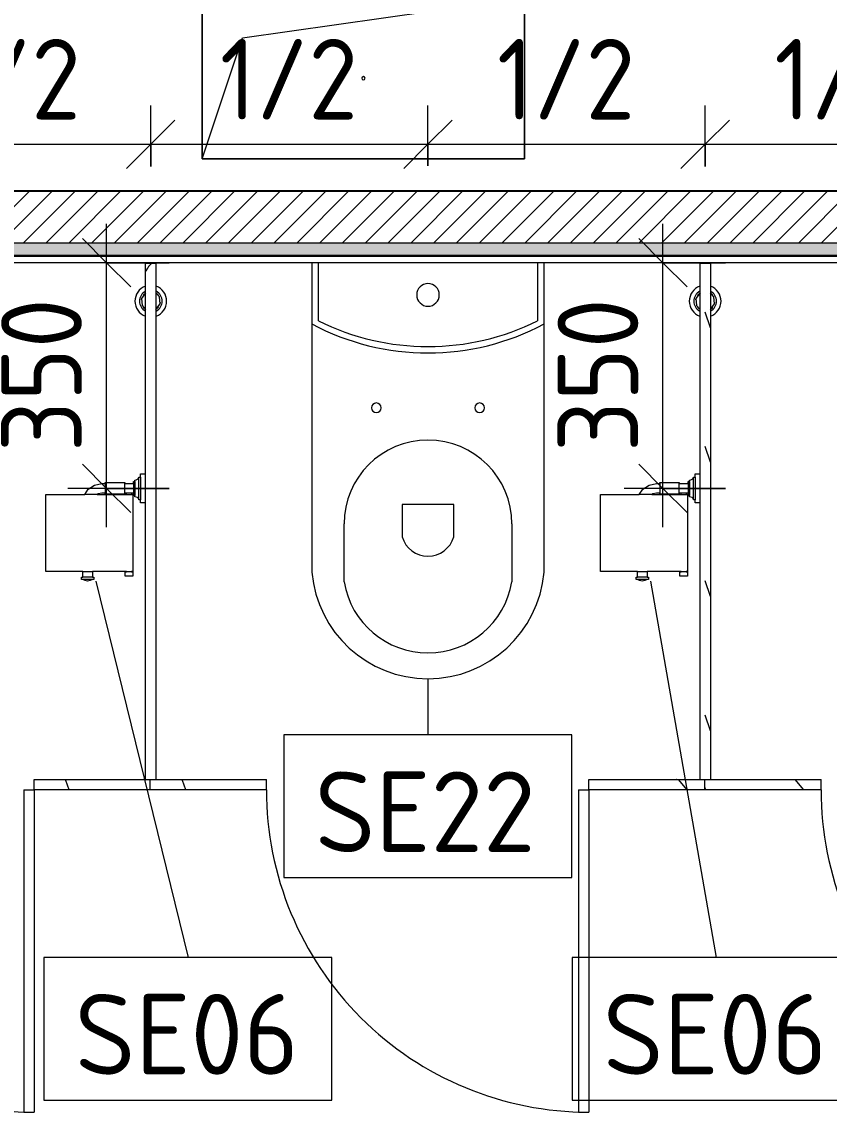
# Model space of a CAD drawing. Header units: millimetres. Extents: x 63482 to 319368, y -8553 to 29000.
# Drawn here: x 300665 to 301917, y 8652 to 10342 of the extents above; entities that cross this region are included whole.
import ezdxf

# ---------------------------------------------------------------- set-up
doc = ezdxf.new("R2010")
doc.units = ezdxf.units.MM
for name, color, linetype, lineweight in [('A-ANNO-DIMS', 7, 'Continuous', 9), ('A-ANNO-DIMS-50', 7, 'Continuous', 9), ('A-DOOR', 7, 'Continuous', 9), ('A-GENM', 7, 'Continuous', 9), ('A-WALL', 7, 'Continuous', 9), ('I-WALL', 7, 'Continuous', 9), ('P-SANR-FIXT-IDEN', 7, 'Continuous', 9)]:
    doc.layers.add(name, color=color, linetype=linetype, lineweight=lineweight)
for name, color, linetype, lineweight, true_color in [('A-DETL-GENF-1', 7, 'Continuous', 9, 0x4994b4), ('A-WALL-1', 7, 'Continuous', 25, 0x3c3c3c), ('A-WALL-FNSH-1', 7, 'Continuous', 15, 0x3c3c3c), ('P-SANR-FIXT-1', 7, 'Continuous', 15, 0x4994b4)]:
    doc.layers.add(name, color=color, linetype=linetype, lineweight=lineweight, true_color=true_color)
doc.styles.add('GOST Common', font='GOST_Common.ttf', dxfattribs={"height": 125})
doc.styles.add('ISOCPEUR', font='isocpeur.ttf', dxfattribs={"width": 0.9, "height": 125})
doc.dimstyles.new('ISO-2_5_0_9К_БОЛЬШОЙ', dxfattribs={"dimscale": 304.8, "dimtxt": 124.497647, "dimasz": 0.246063, "dimexe": 0.19685, "dimexo": 0.492126, "dimgap": 0, "dimtad": 1, "dimdec": 0, "dimrnd": 10, "dimzin": 0, "dimdsep": 46, "dimtxsty": 'ISOCPEUR', "dimblk1": 'OBLIQUE', "dimblk2": 'OBLIQUE', "dimsah": 1, "dimcen": 0.09, "dimdle": 0.19685, "dimazin": 0, "dimtfac": 1, "dimtdec": 4, "dimtix": 1, "dimtmove": 0, "dimatfit": 3, "dimfxl": 1, "dimtvp": 1, "dimtolj": 1, "dimtzin": 0, "dimarcsym": 2})
pattern_1 = [(288.435, (96055.355, 9160), (208.250902, -416.49961), [79.025, -579.519]), (319.399, (96080.345, 9085.03), (1249.5049425, -1041.2430683), [38.399, -1881.571]), (316.848, (95901.25, 9060.04), (3123.769422, -2915.4788923), [91.346, -4475.934]), (289.983, (95967.89, 8997.565), (624.746965, -1666.001328), [48.75, -2388.754]), (270, (95984.55, 9160), (208.25, -208.25), [41.65, -166.6]), (298.443, (95984.55, 9118.35), (-1457.75313005, 2707.24838793), [113.682, -5570.435]), (264.289, (96038.695, 9018.39), (208.2636477, 1874.2483835), [41.858, -2051.029]), (309.806, (96034.53, 8976.74), (-833.007541, 1041.2439595), [32.53, -1593.955])]
pattern_2 = [(288.435, (96915.355, 9160), (208.250902, -416.49961), [79.025, -579.519]), (319.399, (96940.345, 9085.03), (1249.5049425, -1041.2430683), [38.399, -1881.571]), (316.848, (96761.25, 9060.04), (3123.769422, -2915.4788923), [91.346, -4475.934]), (289.983, (96827.89, 8997.565), (624.746965, -1666.001328), [48.75, -2388.754]), (270, (96844.55, 9160), (208.25, -208.25), [41.65, -166.6]), (298.443, (96844.55, 9118.35), (-1457.75313005, 2707.24838793), [113.682, -5570.435]), (264.289, (96898.695, 9018.39), (208.2636477, 1874.2483835), [41.858, -2051.029]), (309.806, (96894.53, 8976.74), (-833.007541, 1041.2439595), [32.53, -1593.955])]
pattern_3 = [(288.435, (97775.355, 9160), (208.250902, -416.49961), [79.025, -579.519]), (319.399, (97800.345, 9085.03), (1249.5049425, -1041.2430683), [38.399, -1881.571]), (316.848, (97621.25, 9060.04), (3123.769422, -2915.4788923), [91.346, -4475.934]), (289.983, (97687.89, 8997.565), (624.746965, -1666.001328), [48.75, -2388.754]), (270, (97704.55, 9160), (208.25, -208.25), [41.65, -166.6]), (298.443, (97704.55, 9118.35), (-1457.75313005, 2707.24838793), [113.682, -5570.435]), (264.289, (97758.695, 9018.39), (208.2636477, 1874.2483835), [41.858, -2051.029]), (309.806, (97754.53, 8976.74), (-833.007541, 1041.2439595), [32.53, -1593.955])]

# ---------------------------------------------------------------- blocks, each defined once
blk = doc.blocks.new('GM_Отверстие прямоугольное _в плите_ - Отверстие-V334-Фрагмент 3_2')
at = {"layer": 'A-GENM'}
for p, q in [((-250, -125), (-250, 125)), ((-250, 125), (-250, -125)), ((-187.5, 62.5), (250, 125)), ((250, 125), (250, -125)), ((250, -125), (250, 125)), ((-250, -125), (-187.5, 62.5)), ((250, -125), (-250, -125)), ((-250, -125), (250, -125))]:
    blk.add_line(p, q, dxfattribs=at)
for start, end in [(360, 180), (180, 360)]:
    blk.add_arc((0, 0), 2.5, start, end, dxfattribs=at)
blk = doc.blocks.new('FP_344-Фрагмент 3_2')
at = {"layer": 'A-GENM'}
blk.add_line((0, 8), (0, -8), dxfattribs=at)
blk = doc.blocks.new('131_Сантехническая перегородка 6 - СП-1-30839354-Фрагмент 3_2')
at = {"layer": 'A-GENM'}
h = blk.add_hatch(dxfattribs=at)
h.set_pattern_fill('FP_146', color=256, style=0, pattern_type=2)
h.set_pattern_definition([(198.435, (9968, -96845.73), (-416.49961, -208.250902), [79.025, -579.519]), (229.399, (9893.03, -96870.72), (-1041.2430683, -1249.5049425), [38.399, -1881.571]), (226.848, (9868.04, -96691.625), (-2915.4788923, -3123.769422), [91.346, -4475.934]), (199.983, (9805.565, -96758.265), (-1666.001328, -624.746965), [48.75, -2388.754]), (180, (9968, -96774.93), (-208.25, -208.25), [41.65, -166.6]), (208.443, (9926.35, -96774.925), (2707.24838793, 1457.75313005), [113.682, -5570.435]), (174.289, (9826.39, -96829.07), (1874.2483835, -208.2636477), [41.858, -2051.029]), (219.806, (9784.74, -96824.905), (1041.2439595, 833.007541), [32.53, -1593.955])])
h.paths.add_polyline_path([(800, -8), (800, 8), (50, 8), (50, -8), (613.2, -8)])
for p, q in [((0, 8), (50, 8)), ((50, 8), (800, 8)), ((50, -8), (0, -8)), ((800, -8), (50, -8))]:
    blk.add_line(p, q, dxfattribs=at)
at = {"layer": 'A-GENM', "flags": 128}
for points in [[(71.5, 8), (62.7, 14.5), (51.9, 13.4), (45.9, 8)], [(45.9, -8), (54.7, -14.5), (65.5, -13.4), (71.5, -8)]]:
    blk.add_lwpolyline(points, dxfattribs=at)
at = {"layer": 'A-GENM'}
for radius, start, end in [(24.6, 19.9113, 160.0887), (17.6, 28.9731, 151.0269), (15.1, 126.8617, 139.5341), (15.1, 78.8699, 82.6459), (15.1, 41.7205, 53.124), (24.6, 199.9113, 340.0887), (17.6, 208.9731, 331.0269), (15.1, 220.4659, 233.124), (15.1, 258.8699, 262.6459), (15.1, 306.8617, 318.2795)]:
    blk.add_arc((58.7, 0), radius, start, end, dxfattribs=at)
blk.add_blockref('FP_344-Фрагмент 3_2', (0, 0), dxfattribs=at)
blk = doc.blocks.new('131_Сантехническая перегородка_Дверь 5 - СД-1-V345-Фрагмент 3_2')
at = {"layer": 'A-DOOR'}
h = blk.add_hatch(dxfattribs=at)
h.set_pattern_fill('FP_149', color=256, style=0, pattern_type=2)
h.set_pattern_definition(pattern_1)
h.paths.add_polyline_path([(750, 8), (750, -8), (930, -8), (930, 8)])
at = {"layer": 'A-GENM'}
h = blk.add_hatch(dxfattribs=at)
h.set_pattern_fill('FP_149', color=256, style=0, pattern_type=2)
h.set_pattern_definition(pattern_1)
h.paths.add_polyline_path([(250, 8), (70, 8), (70, -8), (250, -8)])
at = {"layer": 'A-DOOR'}
for p, q in [((266, 508), (250, 508)), ((250, 8), (250, 508)), ((266, 8), (266, 508)), ((266, 8), (250, 8))]:
    blk.add_line(p, q, dxfattribs=at)
blk.add_arc((250, 8), 500, 360, 90, dxfattribs=at)
at = {"layer": 'A-GENM'}
for p, q in [((70, 8), (250, 8)), ((70, 8), (70, -8)), ((250, 8), (250, -8)), ((750, 8), (930, 8)), ((750, 8), (750, -8)), ((930, 8), (930, -8)), ((250, -8), (70, -8)), ((930, -8), (750, -8))]:
    blk.add_line(p, q, dxfattribs=at)
blk = doc.blocks.new('131_Сантехническая перегородка_Дверь 5 - СД-1-V346-Фрагмент 3_2')
at = {"layer": 'A-DOOR'}
h = blk.add_hatch(dxfattribs=at)
h.set_pattern_fill('FP_150', color=256, style=0, pattern_type=2)
h.set_pattern_definition(pattern_2)
h.paths.add_polyline_path([(750, 8), (750, -8), (930, -8), (930, 8)])
at = {"layer": 'A-GENM'}
h = blk.add_hatch(dxfattribs=at)
h.set_pattern_fill('FP_150', color=256, style=0, pattern_type=2)
h.set_pattern_definition(pattern_2)
h.paths.add_polyline_path([(70, 8), (70, -8), (250, -8), (250, 8)])
at = {"layer": 'A-DOOR'}
for p, q in [((266, 508), (250, 508)), ((250, 8), (250, 508)), ((266, 8), (266, 508)), ((266, 8), (250, 8))]:
    blk.add_line(p, q, dxfattribs=at)
blk.add_arc((250, 8), 500, 360, 90, dxfattribs=at)
at = {"layer": 'A-GENM'}
for p, q in [((70, 8), (250, 8)), ((70, 8), (70, -8)), ((250, 8), (250, -8)), ((750, 8), (930, 8)), ((750, 8), (750, -8)), ((930, 8), (930, -8)), ((250, -8), (70, -8)), ((930, -8), (750, -8))]:
    blk.add_line(p, q, dxfattribs=at)
blk = doc.blocks.new('131_Сантехническая перегородка_Дверь 5 - СД-1-V347-Фрагмент 3_2')
at = {"layer": 'A-DOOR'}
h = blk.add_hatch(dxfattribs=at)
h.set_pattern_fill('FP_151', color=256, style=0, pattern_type=2)
h.set_pattern_definition(pattern_3)
h.paths.add_polyline_path([(930, 8), (750, 8), (750, -8), (930, -8)])
at = {"layer": 'A-GENM'}
h = blk.add_hatch(dxfattribs=at)
h.set_pattern_fill('FP_151', color=256, style=0, pattern_type=2)
h.set_pattern_definition(pattern_3)
h.paths.add_polyline_path([(250, 8), (70, 8), (70, -8), (250, -8)])
at = {"layer": 'A-DOOR'}
for p, q in [((266, 508), (250, 508)), ((250, 8), (250, 508)), ((266, 8), (266, 508)), ((266, 8), (250, 8))]:
    blk.add_line(p, q, dxfattribs=at)
blk.add_arc((250, 8), 500, 360, 90, dxfattribs=at)
at = {"layer": 'A-GENM'}
for p, q in [((70, 8), (250, 8)), ((70, 8), (70, -8)), ((250, 8), (250, -8)), ((750, 8), (930, 8)), ((750, 8), (750, -8)), ((930, 8), (930, -8)), ((250, -8), (70, -8)), ((930, -8), (750, -8))]:
    blk.add_line(p, q, dxfattribs=at)
blk = doc.blocks.new('FP_349-Фрагмент 3_2')
at = {"layer": 'A-GENM'}
for p, q in [((-0.5, 3.6), (-0.3, 2.8)), ((-0.3, 2.8), (0, 1.9)), ((0, 8), (0, -8)), ((0, 1.9), (0.5, 1)), ((0.5, 1), (1.2, 0.1)), ((1.2, 0.1), (1.9, -0.7)), ((1.9, -0.7), (2.8, -1.6)), ((2.8, -1.6), (3.8, -2.5)), ((3.8, -2.5), (5, -3.4)), ((5, -3.4), (6.2, -4.2)), ((6.2, -4.2), (7.6, -5.1)), ((7.6, -5.1), (9.1, -6)), ((9.1, -6), (10.8, -6.9)), ((10.8, -6.9), (12.5, -7.7))]:
    blk.add_line(p, q, dxfattribs=at)
blk = doc.blocks.new('131_Сантехническая перегородка 6 - СП-1-V348-Фрагмент 3_2')
at = {"layer": 'A-GENM'}
h = blk.add_hatch(dxfattribs=at)
h.set_pattern_fill('FP_152', color=256, style=0, pattern_type=2)
h.set_pattern_definition([(198.435, (9968, -95986.105), (-416.49961, -208.250902), [79.025, -579.519]), (229.399, (9893.03, -96011.095), (-1041.2430683, -1249.5049425), [38.399, -1881.571]), (226.848, (9868.04, -95832), (-2915.4788923, -3123.769422), [91.346, -4475.934]), (199.983, (9805.565, -95898.64), (-1666.001328, -624.746965), [48.75, -2388.754]), (180, (9968, -95915.3), (-208.25, -208.25), [41.65, -166.6]), (208.443, (9926.35, -95915.3), (2707.24838793, 1457.75313005), [113.682, -5570.435]), (174.289, (9826.39, -95969.445), (1874.2483835, -208.2636477), [41.858, -2051.029]), (219.806, (9784.74, -95965.28), (1041.2439595, 833.007541), [32.53, -1593.955])])
h.paths.add_polyline_path([(800, -8), (800, 8), (50, 8), (50, -8), (357.4, -8)])
for p, q in [((0, 8), (50, 8)), ((50, 8), (800, 8)), ((50, -8), (0, -8)), ((800, -8), (50, -8))]:
    blk.add_line(p, q, dxfattribs=at)
at = {"layer": 'A-GENM', "flags": 128}
for points in [[(71.5, 8), (62.7, 14.5), (51.9, 13.4), (45.9, 8)], [(45.9, -8), (54.7, -14.5), (65.5, -13.4), (71.5, -8)]]:
    blk.add_lwpolyline(points, dxfattribs=at)
at = {"layer": 'A-GENM'}
for radius, start, end in [(24.6, 19.9113, 160.0887), (17.6, 28.9731, 151.0269), (15.1, 126.8617, 139.5341), (15.1, 78.8699, 82.6459), (15.1, 41.7205, 53.124), (24.6, 199.9113, 340.0887), (17.6, 208.9731, 331.0269), (15.1, 220.4659, 233.124), (15.1, 258.8699, 262.6459), (15.1, 306.8617, 318.2795)]:
    blk.add_arc((58.7, 0), radius, start, end, dxfattribs=at)
blk.add_blockref('FP_349-Фрагмент 3_2', (0, 0), dxfattribs=at)
blk = doc.blocks.new('WC Seat_2 with Cistern-Wall Based - SE22-33487382-Фрагмент 3_2')
at = {"layer": 'P-SANR-FIXT-1'}
for p, q in [((-5, 410.5), (-5, 500.5)), ((255, 500.5), (255, 410.5)), ((-55, 485.5), (-55, 100.5)), ((305, 100.5), (305, 485.5)), ((85, 430.5), (85, 380.5)), ((165, 380.5), (165, 430.5)), ((85, 380.5), (165, 380.5)), ((-55, 100.5), (-55, 5.5)), ((-45, 5.5), (-45, 95.6)), ((295, 95.6), (295, 5.5)), ((305, 5.5), (305, 100.5))]:
    blk.add_line(p, q, dxfattribs=at)
for centre, radius, start, end in [((125, 469.8), 180.7, 4.9791, 175.0209), ((125, 478.7), 131.8, 9.5273, 170.4727), ((125, 418.8), 41.7, 16.2602, 163.7398), ((125, 410.5), 130, 180, 360), ((45, 230.5), 7.5, 0, 180), ((205, 230.5), 7.5, 0, 180), ((45, 230.5), 7.5, 180, 360), ((205, 230.5), 7.5, 180, 360), ((125, -237), 382.5, 61.9275, 118.0725), ((125, -247), 382.5, 63.6122, 116.3878), ((125, 55.5), 17.5, 0, 180), ((125, 55.5), 17.5, 180, 360)]:
    blk.add_arc(centre, radius, start, end, dxfattribs=at)
blk = doc.blocks.new('Sanitary_Toilet-Accessories_Gessi_Wall-mounted-paper-roll-holder-65449 - Chrome-V365-Фрагмент 3_2')
at = {"layer": 'A-DETL-GENF-1'}
for p, q in [((96021.1, 9634.8), (96021.8, 9636.5)), ((96021.8, 9601.6), (96021.8, 9636.5)), ((96021.8, 9636.5), (96024.3, 9636.5)), ((96024.3, 9636.5), (96024.3, 9641.5)), ((96024.3, 9641.5), (96032.3, 9641.5)), ((96024.3, 9636.5), (96024.3, 9601.5)), ((95943.4, 9617.9), (95953, 9624.3)), ((95953, 9624.3), (95964.3, 9626.5)), ((95964.3, 9626.5), (95969.8, 9626.5)), ((95969.8, 9626.5), (95969.8, 9628)), ((95969.8, 9628), (95999.8, 9628)), ((95969.8, 9626.5), (95969.8, 9611.5)), ((95999.8, 9628), (95999.8, 9626.5)), ((95999.8, 9611.5), (95999.8, 9626.5)), ((95999.8, 9626.5), (96013.3, 9626.5)), ((96013.3, 9626.5), (96013.3, 9630)), ((96013.3, 9630), (96015.8, 9630)), ((96013.3, 9628), (96013.3, 9609.5)), ((96015.8, 9632), (96017.8, 9632.3)), ((96015.8, 9630), (96015.8, 9632)), ((96015.8, 9630), (96015.8, 9608)), ((96017.8, 9632.3), (96019.7, 9633.3)), ((96019.7, 9633.3), (96021.1, 9634.8)), ((95877.5, 9607.9), (95877.7, 9609.5)), ((95877.5, 9491.8), (95877.5, 9607.9)), ((95877.7, 9609.5), (95937.8, 9609.5)), ((95937.8, 9609.5), (95943.4, 9617.9)), ((95957.4, 9609.5), (95937.8, 9609.5)), ((95958.7, 9610.4), (95957.4, 9609.5)), ((95957.4, 9609.5), (96002.5, 9609.5)), ((95964.3, 9611.5), (95958.7, 9610.4)), ((95969.8, 9611.5), (95964.3, 9611.5)), ((95969.8, 9610), (95969.8, 9611.5)), ((95999.8, 9610), (95969.8, 9610)), ((96002.5, 9611.5), (95999.8, 9611.5)), ((95999.8, 9611.5), (95999.8, 9610)), ((96010.5, 9611.5), (96002.5, 9611.5)), ((96002.5, 9609.5), (96002.5, 9611.5)), ((96002.5, 9609.5), (96010.5, 9609.5)), ((96013.3, 9611.5), (96010.5, 9611.5)), ((96010.5, 9611.5), (96010.5, 9609.5)), ((96010.5, 9609.5), (96012.5, 9609.5)), ((96012.5, 9609.5), (96012.5, 9490.5)), ((96013.3, 9608), (96013.3, 9611.5)), ((96015.8, 9608), (96013.3, 9608)), ((96015.8, 9606), (96015.8, 9608)), ((96017.8, 9605.7), (96015.8, 9606)), ((96019.7, 9604.8), (96017.8, 9605.7)), ((96021.1, 9603.3), (96019.7, 9604.8)), ((96021.8, 9601.6), (96021.1, 9603.3)), ((96024.3, 9601.5), (96021.8, 9601.6)), ((96024.3, 9596.5), (96024.3, 9601.5)), ((96032.3, 9596.5), (96024.3, 9596.5)), ((95877.7, 9490.5), (95877.5, 9491.8)), ((95934.8, 9490.5), (95877.7, 9490.5)), ((95934.8, 9490.5), (95949.8, 9490.5)), ((95934.8, 9481.5), (95934.8, 9490.5)), ((96002.5, 9490.5), (95949.8, 9490.5)), ((95949.8, 9490.5), (95949.8, 9481.5)), ((96000.5, 9483), (96000.5, 9489.5)), ((96000.5, 9489.5), (96002.5, 9489.5)), ((96002.5, 9490.5), (96010.5, 9490.5)), ((96002.5, 9489.5), (96002.5, 9490.5)), ((96010.5, 9489.5), (96002.5, 9489.5)), ((96012.5, 9490.5), (96010.5, 9490.5)), ((96010.5, 9490.5), (96010.5, 9489.5)), ((96010.5, 9489.5), (96012.5, 9489.5)), ((96012.5, 9489.5), (96012.5, 9483)), ((95932.8, 9478), (95932.8, 9481.5)), ((95932.8, 9481.5), (95934.8, 9481.5)), ((95934.8, 9478), (95932.8, 9478)), ((95949.8, 9481.5), (95934.8, 9481.5)), ((95949.8, 9478), (95934.8, 9478)), ((95938.3, 9476.2), (95934.8, 9478)), ((95942.3, 9475.5), (95938.3, 9476.2)), ((95946.3, 9476.2), (95942.3, 9475.5)), ((95949.8, 9478), (95946.3, 9476.2)), ((95949.8, 9481.5), (95951.8, 9481.5)), ((95951.8, 9478), (95949.8, 9478)), ((95951.8, 9481.5), (95951.8, 9478)), ((96012.5, 9483), (96000.5, 9483))]:
    blk.add_line(p, q, dxfattribs=at)
blk = doc.blocks.new('Sanitary_Toilet-Accessories_Gessi_Wall-mounted-paper-roll-holder-65449 - Chrome-V366-Фрагмент 3_2')
at = {"layer": 'A-DETL-GENF-1'}
for p, q in [((96881.1, 9634.8), (96881.8, 9636.5)), ((96881.8, 9601.6), (96881.8, 9636.5)), ((96881.8, 9636.5), (96884.3, 9636.5)), ((96884.3, 9636.5), (96884.3, 9641.5)), ((96884.3, 9641.5), (96891.9, 9641.5)), ((96884.3, 9636.5), (96884.3, 9601.5)), ((96803.4, 9617.9), (96813, 9624.3)), ((96813, 9624.3), (96824.3, 9626.5)), ((96824.3, 9626.5), (96829.8, 9626.5)), ((96829.8, 9626.5), (96829.8, 9628)), ((96829.8, 9628), (96859.8, 9628)), ((96829.8, 9626.5), (96829.8, 9611.5)), ((96859.8, 9628), (96859.8, 9626.5)), ((96859.8, 9611.5), (96859.8, 9626.5)), ((96859.8, 9626.5), (96873.3, 9626.5)), ((96873.3, 9626.5), (96873.3, 9630)), ((96873.3, 9630), (96875.8, 9630)), ((96873.3, 9628), (96873.3, 9609.5)), ((96875.8, 9632), (96877.8, 9632.3)), ((96875.8, 9630), (96875.8, 9632)), ((96875.8, 9630), (96875.8, 9608)), ((96877.8, 9632.3), (96879.7, 9633.3)), ((96879.7, 9633.3), (96881.1, 9634.8)), ((96737.5, 9607.9), (96737.7, 9609.5)), ((96737.5, 9491.8), (96737.5, 9607.9)), ((96737.7, 9609.5), (96797.8, 9609.5)), ((96797.8, 9609.5), (96803.4, 9617.9)), ((96817.4, 9609.5), (96797.8, 9609.5)), ((96818.7, 9610.4), (96817.4, 9609.5)), ((96817.4, 9609.5), (96862.5, 9609.5)), ((96824.3, 9611.5), (96818.7, 9610.4)), ((96829.8, 9611.5), (96824.3, 9611.5)), ((96829.8, 9610), (96829.8, 9611.5)), ((96859.8, 9610), (96829.8, 9610)), ((96862.5, 9611.5), (96859.8, 9611.5)), ((96859.8, 9611.5), (96859.8, 9610)), ((96870.5, 9611.5), (96862.5, 9611.5)), ((96862.5, 9609.5), (96862.5, 9611.5)), ((96862.5, 9609.5), (96870.5, 9609.5)), ((96873.3, 9611.5), (96870.5, 9611.5)), ((96870.5, 9611.5), (96870.5, 9609.5)), ((96870.5, 9609.5), (96872.5, 9609.5)), ((96872.5, 9609.5), (96872.5, 9490.5)), ((96873.3, 9608), (96873.3, 9611.5)), ((96875.8, 9608), (96873.3, 9608)), ((96875.8, 9606), (96875.8, 9608)), ((96877.8, 9605.7), (96875.8, 9606)), ((96879.7, 9604.8), (96877.8, 9605.7)), ((96881.1, 9603.3), (96879.7, 9604.8)), ((96881.8, 9601.6), (96881.1, 9603.3)), ((96884.3, 9601.5), (96881.8, 9601.6)), ((96884.3, 9596.5), (96884.3, 9601.5)), ((96891.9, 9596.5), (96884.3, 9596.5)), ((96737.7, 9490.5), (96737.5, 9491.8)), ((96794.8, 9490.5), (96737.7, 9490.5)), ((96794.8, 9490.5), (96809.8, 9490.5)), ((96794.8, 9481.5), (96794.8, 9490.5)), ((96862.5, 9490.5), (96809.8, 9490.5)), ((96809.8, 9490.5), (96809.8, 9481.5)), ((96860.5, 9483), (96860.5, 9489.5)), ((96860.5, 9489.5), (96862.5, 9489.5)), ((96862.5, 9490.5), (96870.5, 9490.5)), ((96862.5, 9489.5), (96862.5, 9490.5)), ((96870.5, 9489.5), (96862.5, 9489.5)), ((96872.5, 9490.5), (96870.5, 9490.5)), ((96870.5, 9490.5), (96870.5, 9489.5)), ((96870.5, 9489.5), (96872.5, 9489.5)), ((96872.5, 9489.5), (96872.5, 9483)), ((96792.8, 9478), (96792.8, 9481.5)), ((96792.8, 9481.5), (96794.8, 9481.5)), ((96794.8, 9478), (96792.8, 9478)), ((96809.8, 9481.5), (96794.8, 9481.5)), ((96809.8, 9478), (96794.8, 9478)), ((96798.3, 9476.2), (96794.8, 9478)), ((96802.3, 9475.5), (96798.3, 9476.2)), ((96806.3, 9476.2), (96802.3, 9475.5)), ((96809.8, 9478), (96806.3, 9476.2)), ((96809.8, 9481.5), (96811.8, 9481.5)), ((96811.8, 9478), (96809.8, 9478)), ((96811.8, 9481.5), (96811.8, 9478)), ((96872.5, 9483), (96860.5, 9483))]:
    blk.add_line(p, q, dxfattribs=at)
blk = doc.blocks.new('М_сантехническая_рамка1 - В рамке-30590747-Фрагмент 3_2')
at = {"layer": 'P-SANR-FIXT-IDEN'}
for p, q in [((4.293, 2.24), (-4.639, 2.24)), ((-4.639, 2.24), (-4.639, -2.178)), ((4.293, -2.178), (4.293, 2.24)), ((-4.639, -2.178), (4.293, -2.178))]:
    blk.add_line(p, q, dxfattribs=at)
blk = doc.blocks.new('DIMBLOCK66-Фрагмент 3_2')
at = {"layer": 'A-ANNO-DIMS-50'}
for p, q in [((300435.1, 10119), (300435.1, 10212.6)), ((300864.9, 10118), (300864.9, 10212.6)), ((300435.1, 10152.6), (300864.9, 10152.6)), ((300435.1, 10152.6), (300435.1, 10119)), ((300864.9, 10152.6), (300864.9, 10118))]:
    blk.add_line(p, q, dxfattribs=at)
at = {"layer": 'A-ANNO-DIMS-50', "lineweight": 20}
for p, q in [((300435.1, 10152.6), (300472.6, 10190.1)), ((300864.9, 10152.6), (300902.4, 10190.1)), ((300435.1, 10152.6), (300397.6, 10115.1)), ((300864.9, 10152.6), (300827.4, 10115.1))]:
    blk.add_line(p, q, dxfattribs=at)
at = {"layer": 'A-ANNO-DIMS-50', "color": 0, "insert": (300542.2, 10315.9), "char_height": 125, "width": 258.572, "attachment_point": 1, "line_spacing_factor": 1.149209, "style": 'ISOCPEUR'}
blk.add_mtext('1/2', dxfattribs=at)
blk = doc.blocks.new('_Oblique')
at = {"color": 0, "linetype": 'ByBlock', "lineweight": -2}
blk.add_line((-0.5, -0.5), (0.5, 0.5), dxfattribs=at)
blk = doc.blocks.new('DIMBLOCK67-Фрагмент 3_2')
at = {"layer": 'A-ANNO-DIMS-50'}
for p, q in [((300864.9, 10118), (300864.9, 10212.6)), ((301294.7, 10119), (301294.7, 10212.6)), ((300864.9, 10152.6), (301294.7, 10152.6)), ((300864.9, 10152.6), (300864.9, 10118)), ((301294.7, 10152.6), (301294.7, 10119))]:
    blk.add_line(p, q, dxfattribs=at)
at = {"layer": 'A-ANNO-DIMS-50', "lineweight": 20}
for p, q in [((300864.9, 10152.6), (300902.4, 10190.1)), ((301294.7, 10152.6), (301332.2, 10190.1)), ((300864.9, 10152.6), (300827.4, 10115.1)), ((301294.7, 10152.6), (301257.2, 10115.1))]:
    blk.add_line(p, q, dxfattribs=at)
at = {"layer": 'A-ANNO-DIMS-50', "color": 0, "insert": (300972, 10315.9), "char_height": 125, "width": 258.572, "attachment_point": 1, "line_spacing_factor": 1.149209, "style": 'ISOCPEUR'}
blk.add_mtext('1/2', dxfattribs=at)
blk = doc.blocks.new('DIMBLOCK68-Фрагмент 3_2')
at = {"layer": 'A-ANNO-DIMS-50'}
for p, q in [((301294.7, 10119), (301294.7, 10212.6)), ((301724.5, 10118), (301724.5, 10212.6)), ((301294.7, 10152.6), (301724.5, 10152.6)), ((301294.7, 10152.6), (301294.7, 10119)), ((301724.5, 10152.6), (301724.5, 10118))]:
    blk.add_line(p, q, dxfattribs=at)
at = {"layer": 'A-ANNO-DIMS-50', "lineweight": 20}
for p, q in [((301294.7, 10152.6), (301332.2, 10190.1)), ((301724.5, 10152.6), (301762, 10190.1)), ((301294.7, 10152.6), (301257.2, 10115.1)), ((301724.5, 10152.6), (301687, 10115.1))]:
    blk.add_line(p, q, dxfattribs=at)
at = {"layer": 'A-ANNO-DIMS-50', "color": 0, "insert": (301401.8, 10315.9), "char_height": 125, "width": 258.572, "attachment_point": 1, "line_spacing_factor": 1.149209, "style": 'ISOCPEUR'}
blk.add_mtext('1/2', dxfattribs=at)
blk = doc.blocks.new('DIMBLOCK69-Фрагмент 3_2')
at = {"layer": 'A-ANNO-DIMS-50'}
for p, q in [((301724.5, 10118), (301724.5, 10212.6)), ((302154.3, 10119), (302154.3, 10212.6)), ((301724.5, 10152.6), (302154.3, 10152.6)), ((301724.5, 10152.6), (301724.5, 10118)), ((302154.3, 10152.6), (302154.3, 10119))]:
    blk.add_line(p, q, dxfattribs=at)
at = {"layer": 'A-ANNO-DIMS-50', "lineweight": 20}
for p, q in [((301724.5, 10152.6), (301762, 10190.1)), ((302154.3, 10152.6), (302191.8, 10190.1)), ((301724.5, 10152.6), (301687, 10115.1)), ((302154.3, 10152.6), (302116.8, 10115.1))]:
    blk.add_line(p, q, dxfattribs=at)
at = {"layer": 'A-ANNO-DIMS-50', "color": 0, "insert": (301831.7, 10315.9), "char_height": 125, "width": 258.572, "attachment_point": 1, "line_spacing_factor": 1.149209, "style": 'ISOCPEUR'}
blk.add_mtext('1/2', dxfattribs=at)
blk = doc.blocks.new('DIMBLOCK72-Фрагмент 3_2')
at = {"layer": 'A-ANNO-DIMS-50'}
for p, q in [((300796.3, 9559), (300796.3, 10029)), ((300893.2, 9969), (300736.3, 9969)), ((300796.3, 9969), (300893.2, 9969)), ((300893.2, 9619), (300736.3, 9619)), ((300796.3, 9619), (300893.2, 9619))]:
    blk.add_line(p, q, dxfattribs=at)
at = {"layer": 'A-ANNO-DIMS-50', "lineweight": 20}
for p, q in [((300796.3, 9969), (300758.8, 10006.5)), ((300796.3, 9969), (300833.8, 9931.5)), ((300796.3, 9619), (300758.8, 9656.5)), ((300796.3, 9619), (300833.8, 9581.5))]:
    blk.add_line(p, q, dxfattribs=at)
at = {"layer": 'A-ANNO-DIMS-50', "color": 0, "insert": (300632.9, 9675.5), "char_height": 125, "width": 284.429, "attachment_point": 1, "rotation": 90, "line_spacing_factor": 1.149209, "style": 'ISOCPEUR'}
blk.add_mtext('350', dxfattribs=at)
blk = doc.blocks.new('DIMBLOCK73-Фрагмент 3_2')
at = {"layer": 'A-ANNO-DIMS-50'}
for p, q in [((301659, 9559), (301659, 10029)), ((301756, 9969), (301599, 9969)), ((301659, 9969), (301756, 9969)), ((301756, 9619), (301599, 9619)), ((301659, 9619), (301756, 9619))]:
    blk.add_line(p, q, dxfattribs=at)
at = {"layer": 'A-ANNO-DIMS-50', "lineweight": 20}
for p, q in [((301659, 9969), (301621.5, 10006.5)), ((301659, 9969), (301696.5, 9931.5)), ((301659, 9619), (301621.5, 9656.5)), ((301659, 9619), (301696.5, 9581.5))]:
    blk.add_line(p, q, dxfattribs=at)
at = {"layer": 'A-ANNO-DIMS-50', "color": 0, "insert": (301495.7, 9675.5), "char_height": 125, "width": 284.429, "attachment_point": 1, "rotation": 90, "line_spacing_factor": 1.149209, "style": 'ISOCPEUR'}
blk.add_mtext('350', dxfattribs=at)

msp = doc.modelspace()

# ---------------------------------------------------------------- hatches: boundary and pattern name
at = {"layer": 'I-WALL'}
h = msp.add_hatch(dxfattribs=at)
h.set_pattern_fill('FP_9', color=256, style=0, pattern_type=2)
h.set_pattern_definition([(45, (204824.617, 0), (-17.6776695, 17.6776695), [])])
h.paths.add_polyline_path([(305884.6, 10000), (305904.6, 10000), (305904.6, 10080), (299114.6, 10080), (299114.6, 10000), (304773, 10000)])
h = msp.add_hatch(dxfattribs=at)
h.set_pattern_fill('FP_10', color=256, style=0, pattern_type=2)
h.set_pattern_definition([(0, (204824.617, 0), (60.96, 15.24), [5.029, -40.691, 5.029, -40.691, -243.84]), (0, (204824.617, 0), (60.96, 15.24), [-91.44, 5.029, -86.411, 5.029, -40.691, -106.68]), (0, (204824.617, 0), (60.96, 15.24), [-228.6, 5.029, -25.451, 5.029, -71.171]), (120, (204847.477, 7.62), (-43.6782272, 45.1729086), [5.029, -40.691, 5.029, -40.691, -243.84]), (120, (204847.477, 7.62), (-43.6782272, 45.1729086), [-91.44, 5.029, -86.411, 5.029, -40.691, -106.68]), (120, (204847.477, 7.62), (-43.6782272, 45.1729086), [-228.6, 5.029, -25.451, 5.029, -71.171]), (240, (204855.097, 38.1), (-17.2817728, -60.4129086), [5.029, -40.691, 5.029, -40.691, -243.84]), (240, (204855.097, 38.1), (-17.2817728, -60.4129086), [-91.44, 5.029, -86.411, 5.029, -40.691, -106.68]), (240, (204855.097, 38.1), (-17.2817728, -60.4129086), [-228.6, 5.029, -25.451, 5.029, -71.171])])
h.paths.add_polyline_path([(305883.6, 9980), (305884.6, 9980), (305884.6, 10000), (299134.6, 10000), (299134.6, 9980), (304773, 9980)])

# ---------------------------------------------------------------- linework, layer by layer
at = {"layer": 'A-WALL'}
msp.add_line((299114.6, 10000), (305904.6, 10000), dxfattribs=at)
at = {"layer": 'A-WALL-1'}
for p, q in [((305904.6, 10080), (299114.6, 10080)), ((299134.6, 9980), (305884.6, 9980))]:
    msp.add_line(p, q, dxfattribs=at)
at = {"layer": 'A-WALL-FNSH-1'}
msp.add_line((299135.6, 9979), (305883.6, 9979), dxfattribs=at)
at = {"layer": 'I-WALL'}
msp.add_line((305884.6, 9969), (299145.6, 9969), dxfattribs=at)
at = {"layer": 'P-SANR-FIXT-IDEN'}
for p, q in [((300779.5, 9475.5), (300922.6, 8891.9)), ((301639.5, 9475.5), (301741.5, 8891.9)), ((301294.7, 9323.9), (301294.7, 9236.8))]:
    msp.add_line(p, q, dxfattribs=at)

# ---------------------------------------------------------------- block references
at = {"layer": 'A-GENM'}
msp.add_blockref('GM_Отверстие прямоугольное _в плите_ - Отверстие-V334-Фрагмент 3_2', (301194.6, 10255), dxfattribs=at)
for name, p, rotation in [('131_Сантехническая перегородка 6 - СП-1-V348-Фрагмент 3_2', (300864.9, 9968), 270.0000000000007), ('131_Сантехническая перегородка 6 - СП-1-30839354-Фрагмент 3_2', (301724.5, 9968), 270.0000000000007), ('131_Сантехническая перегородка_Дверь 5 - СД-1-V345-Фрагмент 3_2', (300934.1, 9160), 180), ('131_Сантехническая перегородка_Дверь 5 - СД-1-V346-Фрагмент 3_2', (301794.1, 9160), 180), ('131_Сантехническая перегородка_Дверь 5 - СД-1-V347-Фрагмент 3_2', (302654.1, 9160), 180)]:
    msp.add_blockref(name, p, dxfattribs=dict(at, rotation=rotation))
at = {"layer": 'P-SANR-FIXT-1', "rotation": 180}
msp.add_blockref('WC Seat_2 with Cistern-Wall Based - SE22-33487382-Фрагмент 3_2', (301419.7, 9974.5), dxfattribs=at)
at = {"layer": 'P-SANR-FIXT-1'}
for name in ['Sanitary_Toilet-Accessories_Gessi_Wall-mounted-paper-roll-holder-65449 - Chrome-V365-Фрагмент 3_2', 'Sanitary_Toilet-Accessories_Gessi_Wall-mounted-paper-roll-holder-65449 - Chrome-V366-Фрагмент 3_2']:
    msp.add_blockref(name, (204824.6, 0), dxfattribs=at)
at = {"layer": 'P-SANR-FIXT-IDEN', "xscale": 49.99999999999998, "yscale": 49.99999999999998, "zscale": 49.99999999999998}
for p in [(301303.3, 9124.8), (300931.2, 8779.8), (301750.2, 8779.8)]:
    msp.add_blockref('М_сантехническая_рамка1 - В рамке-30590747-Фрагмент 3_2', p, dxfattribs=at)

# ---------------------------------------------------------------- texts
at = {"layer": 'P-SANR-FIXT-IDEN', "char_height": 125, "width": 444.937, "attachment_point": 1, "style": 'GOST Common'}
for s, insert in [('SE22', (301119, 9180.2)), ('SE06', (300746.9, 8835.3)), ('SE06', (301565.9, 8835.3))]:
    msp.add_mtext(s, dxfattribs=dict(at, insert=insert))

# ---------------------------------------------------------------- dimensions: what is measured, and where the dimension line sits
at = {"layer": 'A-ANNO-DIMS'}
for base, p1, p2, picture, middle in [((300864.9, 10152.6), (300435.1, 9969), (300864.9, 9968), 'DIMBLOCK66-Фрагмент 3_2', (300650, 10215.1)), ((301294.7, 10152.6), (300864.9, 9968), (301294.7, 9969), 'DIMBLOCK67-Фрагмент 3_2', (301079.8, 10215.1)), ((301724.5, 10152.6), (301294.7, 9969), (301724.5, 9968), 'DIMBLOCK68-Фрагмент 3_2', (301509.6, 10215.1)), ((302154.3, 10152.6), (301724.5, 9968), (302154.3, 9969), 'DIMBLOCK69-Фрагмент 3_2', (301939.4, 10215.1))]:
    dim = msp.add_linear_dim(base=base, p1=p1, p2=p2, text='1/2', dimstyle='ISO-2_5_0_9К_БОЛЬШОЙ', override={"dimpost": '<>', "dimfxl": 429.813697}, dxfattribs=at)
    dim.commit()
    dim.dimension.update_dxf_attribs({"geometry": picture, "text_midpoint": middle})
for base, p1, p2, picture, middle in [((300796.3, 9969), (300743.2, 9619), (300743.2, 9969), 'DIMBLOCK72-Фрагмент 3_2', (300733.8, 9794)), ((301659, 9969), (301606, 9619), (301606, 9969), 'DIMBLOCK73-Фрагмент 3_2', (301596.5, 9794))]:
    dim = msp.add_linear_dim(base=base, p1=p1, p2=p2, angle=90, dimstyle='ISO-2_5_0_9К_БОЛЬШОЙ', override={"dimpost": '<>', "dimfxl": 349.962178}, dxfattribs=at)
    dim.commit()
    dim.dimension.update_dxf_attribs({"geometry": picture, "text_midpoint": middle})

doc.saveas('drawing.dxf')
